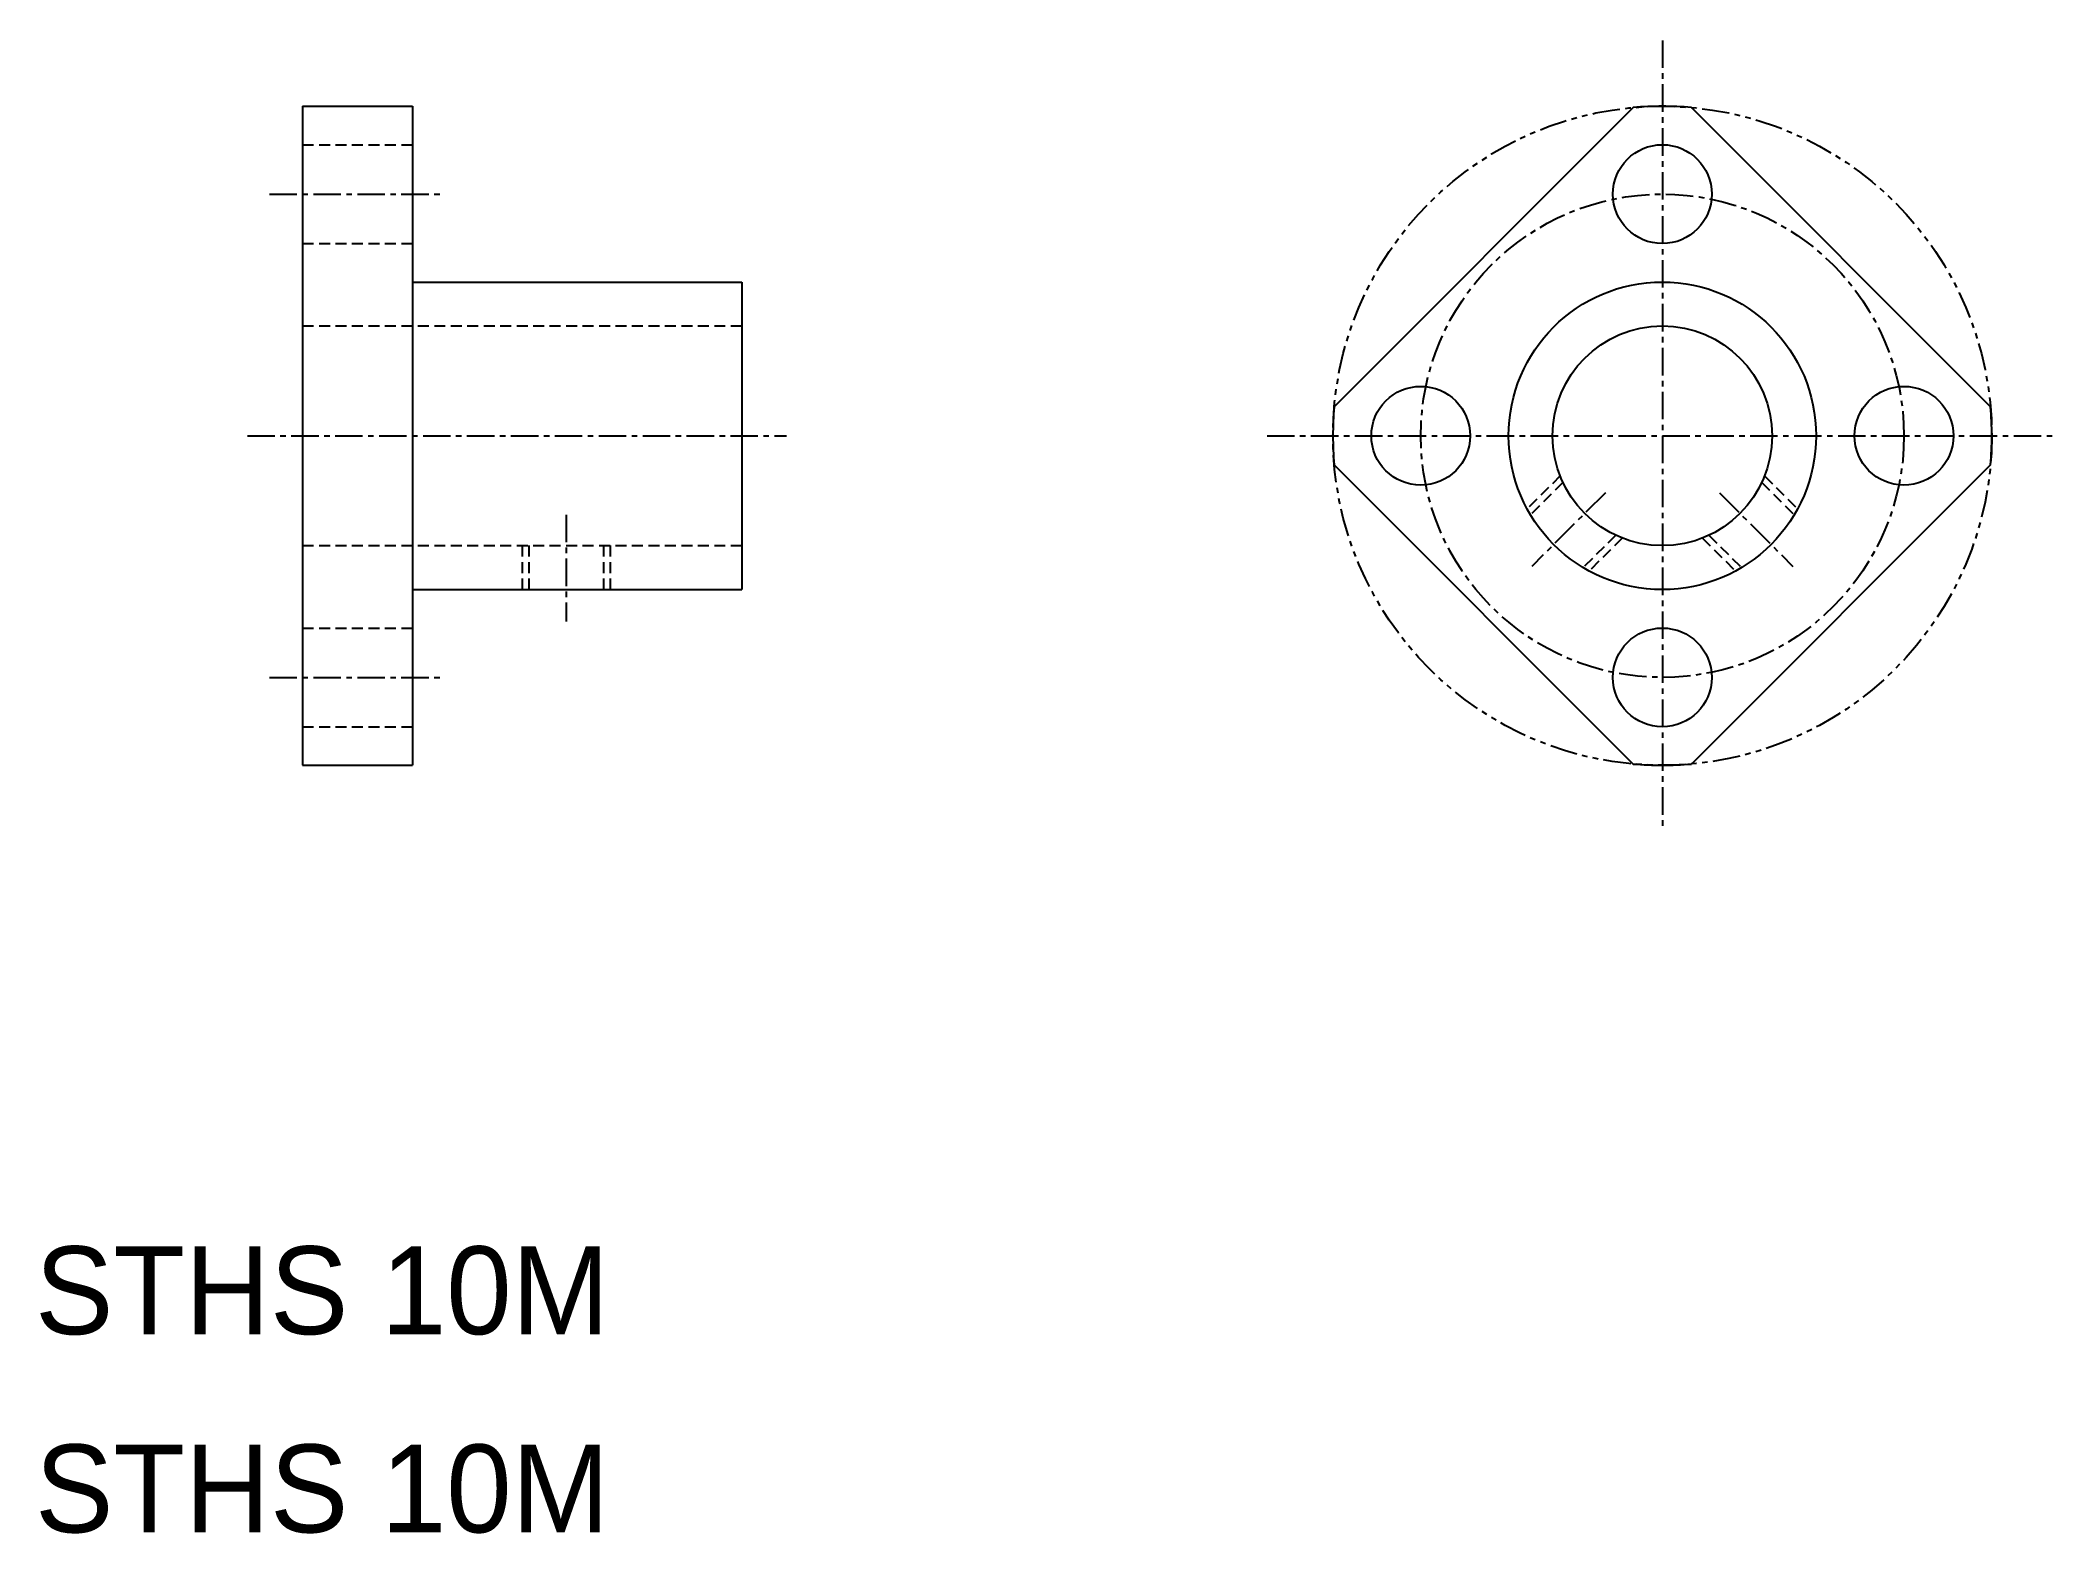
# Model space of a CAD drawing. Extents: x 627.5 to 719.3, y -473.6 to -405.6.
import ezdxf

# ---------------------------------------------------------------- set-up
doc = ezdxf.new("R2010")
doc.units = 0
for name, pattern in [('CENTER', [2, 1.25, -0.25, 0.25, -0.25]), ('DASHED', [0.75, 0.5, -0.25]), ('PHANTOM', [2.5, 1.25, -0.25, 0.25, -0.25, 0.25, -0.25])]:
    doc.linetypes.add(name, pattern=pattern)
doc.layers.get('0').update_dxf_attribs({"linetype": 'CONTINUOUS'})
doc.layers.add('CENTER', color=1, linetype='CENTER')

msp = doc.modelspace()

# ---------------------------------------------------------------- linework, layer by layer
at = {"color": 7, "linetype": 'CONTINUOUS'}
for p, q in [((639.433, -408.633), (639.433, -438.633)), ((639.433, -408.633), (644.433, -408.633)), ((644.433, -408.633), (644.433, -438.633)), ((700.028, -408.691), (686.408, -422.311)), ((702.672, -408.691), (716.292, -422.311)), ((639.433, -416.133), (639.433, -416.133)), ((644.433, -416.633), (659.433, -416.633)), ((659.433, -416.633), (659.433, -430.633)), ((686.408, -424.955), (700.028, -438.574)), ((716.292, -424.955), (702.672, -438.574)), ((644.433, -430.633), (659.433, -430.633)), ((639.433, -438.633), (644.433, -438.633))]:
    msp.add_line(p, q, dxfattribs=at)
at = {"color": 3, "linetype": 'DASHED'}
for p, q in [((639.433, -410.383), (644.433, -410.383)), ((639.433, -414.883), (644.433, -414.883)), ((639.433, -418.633), (659.433, -418.633)), ((696.695, -425.459), (695.192, -426.962)), ((696.823, -425.756), (695.346, -427.232)), ((705.877, -425.756), (707.354, -427.232)), ((706.005, -425.459), (707.508, -426.962)), ((639.433, -428.633), (659.433, -428.633)), ((649.433, -428.633), (649.433, -430.633)), ((649.733, -428.633), (649.733, -430.633)), ((653.133, -428.633), (653.133, -430.633)), ((653.433, -428.633), (653.433, -430.633)), ((699.227, -428.16), (697.75, -429.636)), ((699.524, -428.287), (698.021, -429.79)), ((703.176, -428.287), (704.679, -429.79)), ((703.473, -428.16), (704.949, -429.636)), ((639.433, -432.383), (644.433, -432.383)), ((639.433, -436.883), (644.433, -436.883))]:
    msp.add_line(p, q, dxfattribs=at)
at = {"color": 3, "linetype": 'PHANTOM'}
msp.add_circle((701.35, -423.633), 15, dxfattribs=at)
at = {"color": 7, "linetype": 'CONTINUOUS'}
for centre, radius in [((701.35, -412.633), 2.25), ((701.35, -423.633), 7), ((701.35, -423.633), 5), ((690.35, -423.633), 2.25), ((712.35, -423.633), 2.25), ((701.35, -434.633), 2.25)]:
    msp.add_circle(centre, radius, dxfattribs=at)
for start, end in [(84.94451, 95.05549), (174.94451, 185.05549), (354.94451, 5.05549), (264.94451, 275.05549)]:
    msp.add_arc((701.35, -423.633), 15, start, end, dxfattribs=at)
at = {"layer": 'CENTER', "color": 1, "linetype": 'CENTER'}
for p, q in [((701.35, -405.633), (701.35, -441.633)), ((637.929, -412.633), (645.863, -412.633)), ((636.919, -423.633), (661.475, -423.633)), ((683.35, -423.633), (719.35, -423.633)), ((698.755, -426.228), (695.402, -429.581)), ((703.945, -426.228), (707.298, -429.581)), ((651.433, -427.225), (651.433, -432.091)), ((637.929, -434.633), (645.863, -434.633))]:
    msp.add_line(p, q, dxfattribs=at)
msp.add_circle((701.35, -423.633), 11, dxfattribs=at)

# ---------------------------------------------------------------- texts
at = {"color": 7, "linetype": 'CONTINUOUS'}
for p in [(627.25, -464.53), (627.25, -473.551)]:
    msp.add_text('STHS 10M', height=4, dxfattribs=at).set_placement(p)

doc.saveas('drawing.dxf')
